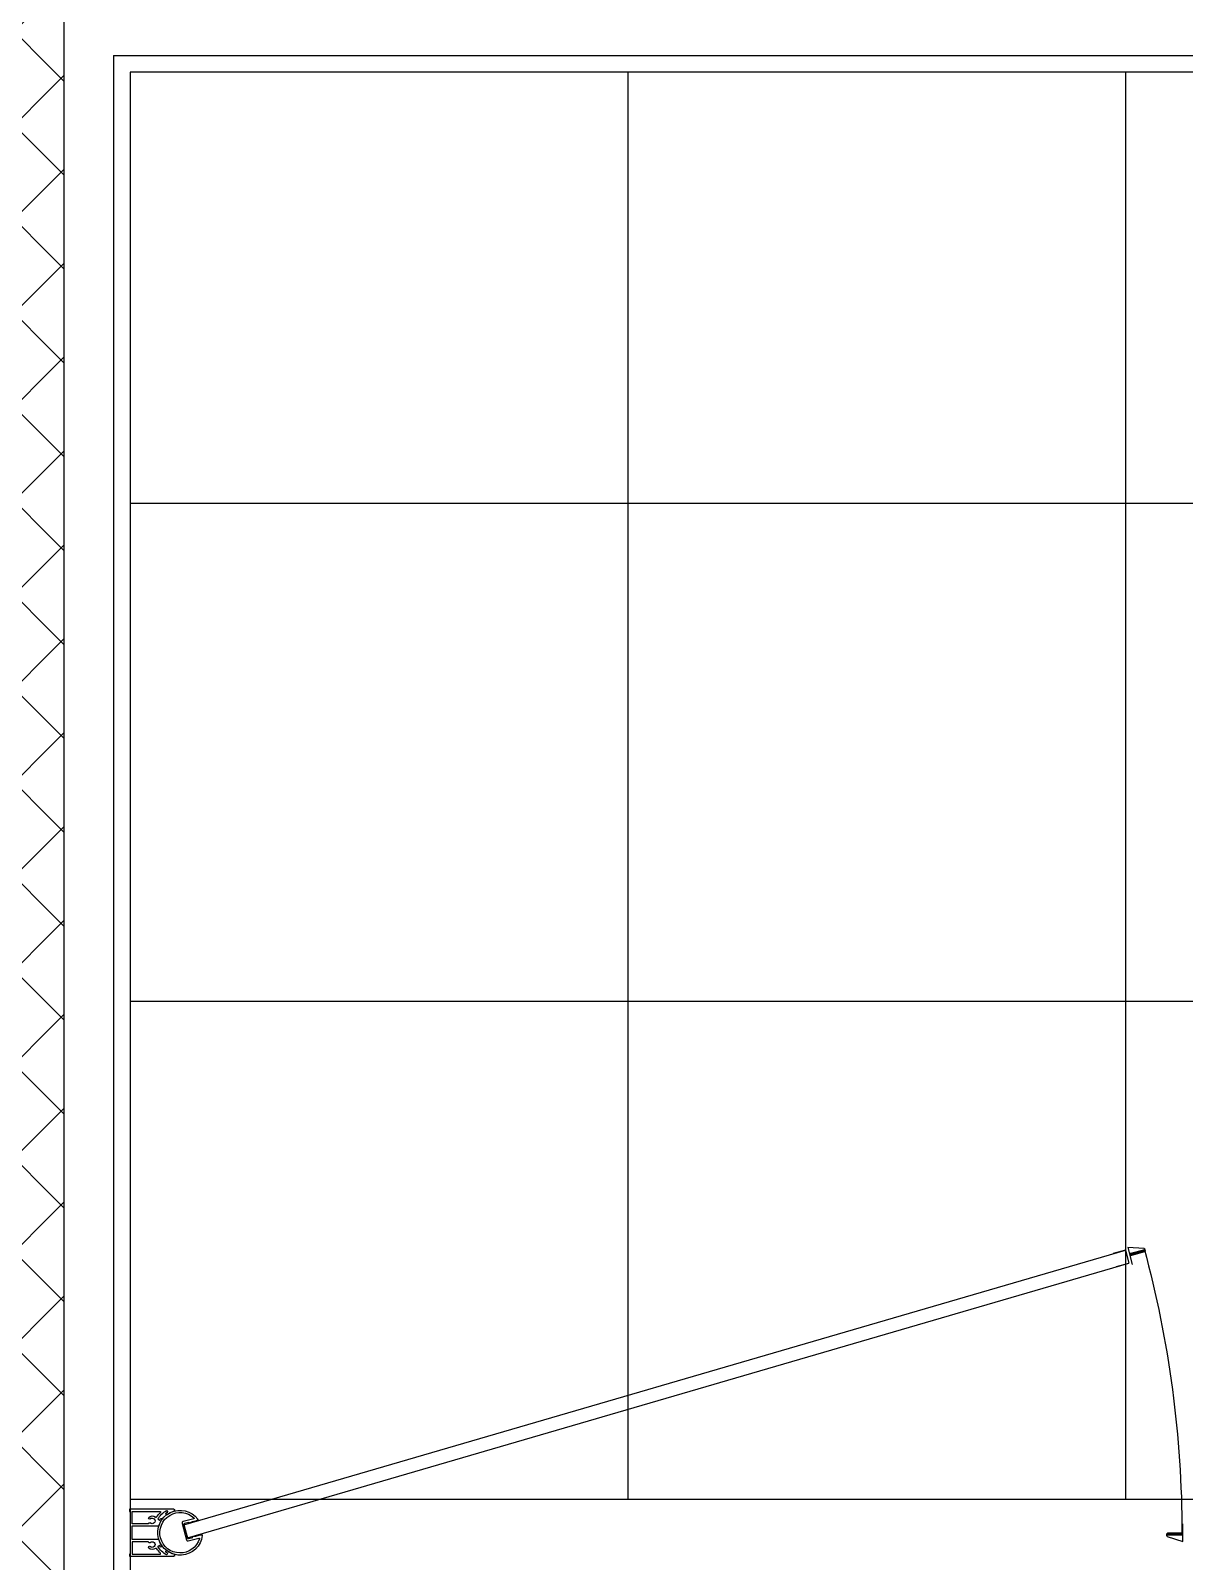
# Model space of a CAD drawing. Header units: millimetres. Extents: x 18456 to 179493, y -203649 to 469211.
# Drawn here: x 142901 to 143597, y 349905 to 350827 of the extents above; entities that cross this region are included whole.
import ezdxf

# ---------------------------------------------------------------- set-up
doc = ezdxf.new("R2010")
doc.units = ezdxf.units.MM
for name, color, linetype, true_color in [('X-평면도(기본형)$0$40HAT', 9, 'Continuous', 0x808080), ('X-평면도(기본형)$0$FIN', 9, 'Continuous', 0x808080), ('X-평면도(기본형)$0$FUR', 6, 'Continuous', 0xff00ff), ('X-평면도(기본형)$0$MC', 7, 'Continuous', 0x7f7fff), ('X-평면도(기본형)$0$TIL', 5, 'Continuous', 0x0000ff), ('X-평면도(기본형)$0$W2', 3, 'Continuous', 0x00ff00)]:
    doc.layers.add(name, color=color, linetype=linetype, true_color=true_color)

# ---------------------------------------------------------------- blocks, each defined once
blk = doc.blocks.new('X-평면도(기본형)$0$ba15002700')
at = {"layer": 'X-평면도(기본형)$0$FUR', "true_color": 0x808080}
for points in [[(888.42, -709.33), (888.21, -710.1), (888.21, -710.11), (888.21, -710.12), (888.2, -710.13), (888.2, -710.14), (888.2, -710.15), (888.2, -710.16), (888.2, -710.17), (888.2, -710.18), (888.2, -710.19), (888.2, -710.2), (888.2, -710.21), (888.2, -710.22), (888.2, -710.23), (888.21, -710.24), (888.21, -710.25), (888.21, -710.26), (888.21, -710.27), (888.22, -710.28), (888.22, -710.29), (888.23, -710.3), (888.23, -710.31), (888.24, -710.32), (888.24, -710.33), (888.25, -710.34), (888.25, -710.35), (888.26, -710.36), (888.26, -710.36), (888.27, -710.37), (888.28, -710.38), (888.28, -710.39), (888.29, -710.39), (888.3, -710.4), (888.31, -710.41), (888.31, -710.41), (888.32, -710.42), (888.33, -710.43), (888.34, -710.43), (888.35, -710.44), (888.36, -710.44), (888.37, -710.45), (888.38, -710.45), (888.38, -710.46), (888.39, -710.46), (888.4, -710.46), (888.41, -710.47), (896.79, -712.96), (896.8, -712.97), (896.81, -712.97), (896.82, -712.97), (896.83, -712.97), (896.84, -712.97), (896.85, -712.97), (896.86, -712.98), (896.87, -712.98), (896.88, -712.98), (896.89, -712.98), (896.91, -712.97), (896.92, -712.97), (896.93, -712.97), (896.94, -712.97), (896.95, -712.97), (896.96, -712.97), (896.97, -712.96), (896.98, -712.96), (896.99, -712.96), (897, -712.95), (897.01, -712.95), (897.01, -712.94), (897.02, -712.94), (897.03, -712.93), (897.04, -712.93), (897.05, -712.92), (897.06, -712.91), (897.07, -712.91), (897.07, -712.9), (897.08, -712.89), (897.09, -712.89), (897.1, -712.88), (897.1, -712.87), (897.11, -712.86), (897.12, -712.86), (897.12, -712.85), (897.13, -712.84), (897.13, -712.83), (897.14, -712.82), (897.14, -712.81), (897.15, -712.8), (897.15, -712.79), (897.16, -712.78), (897.16, -712.77), (897.16, -712.76), (897.17, -712.75), (897.31, -712.23), (897.31, -712.21), (897.32, -712.19), (897.32, -712.18), (897.32, -712.16), (897.32, -712.14), (897.32, -712.13), (897.33, -712.11), (897.33, -712.09), (897.32, -712.08), (897.32, -712.06), (897.32, -712.04), (897.32, -712.02), (897.32, -712.01), (897.31, -711.99), (897.31, -711.97), (897.31, -711.96), (897.3, -711.94), (897.29, -711.92), (897.29, -711.91), (897.28, -711.89), (897.27, -711.88), (897.27, -711.86), (897.26, -711.85), (897.25, -711.83), (897.24, -711.82), (897.23, -711.8), (897.22, -711.79), (897.21, -711.78), (897.2, -711.76), (897.19, -711.75), (897.17, -711.74), (897.16, -711.73), (897.15, -711.72), (897.14, -711.71), (897.12, -711.7), (897.11, -711.69), (897.09, -711.68), (897.08, -711.67), (897.07, -711.66), (897.05, -711.65), (897.03, -711.64), (897.02, -711.64), (897, -711.63), (896.99, -711.62), (896.97, -711.62), (896.95, -711.61)], [(875.08, -881.42), (875.08, -880.62), (875.08, -880.61), (875.08, -880.6), (875.08, -880.59), (875.08, -880.58), (875.08, -880.57), (875.08, -880.56), (875.07, -880.55), (875.07, -880.54), (875.07, -880.53), (875.07, -880.52), (875.06, -880.51), (875.06, -880.5), (875.05, -880.49), (875.05, -880.48), (875.04, -880.47), (875.04, -880.46), (875.03, -880.45), (875.03, -880.45), (875.02, -880.44), (875.01, -880.43), (875.01, -880.42), (875, -880.41), (874.99, -880.41), (874.99, -880.4), (874.98, -880.39), (874.97, -880.39), (874.96, -880.38), (874.95, -880.37), (874.95, -880.37), (874.94, -880.36), (874.93, -880.36), (874.92, -880.35), (874.91, -880.35), (874.9, -880.34), (874.89, -880.34), (874.88, -880.34), (874.87, -880.33), (874.86, -880.33), (874.85, -880.33), (874.84, -880.33), (874.83, -880.32), (874.82, -880.32), (874.81, -880.32), (874.8, -880.32), (874.79, -880.32), (866.05, -880.08), (866.04, -880.08), (866.03, -880.08), (866.02, -880.08), (866.01, -880.08), (866, -880.08), (865.99, -880.08), (865.98, -880.08), (865.97, -880.08), (865.96, -880.09), (865.95, -880.09), (865.94, -880.09), (865.93, -880.1), (865.92, -880.1), (865.91, -880.11), (865.9, -880.11), (865.89, -880.12), (865.88, -880.12), (865.88, -880.13), (865.87, -880.13), (865.86, -880.14), (865.85, -880.15), (865.84, -880.15), (865.83, -880.16), (865.83, -880.17), (865.82, -880.18), (865.81, -880.18), (865.81, -880.19), (865.8, -880.2), (865.79, -880.21), (865.79, -880.22), (865.78, -880.23), (865.78, -880.24), (865.77, -880.24), (865.77, -880.25), (865.77, -880.26), (865.76, -880.27), (865.76, -880.28), (865.76, -880.29), (865.75, -880.3), (865.75, -880.31), (865.75, -880.32), (865.75, -880.33), (865.75, -880.34), (865.74, -880.35), (865.74, -880.36), (865.74, -880.38), (865.74, -880.92), (865.74, -880.94), (865.75, -880.95), (865.75, -880.97), (865.75, -880.99), (865.75, -881.01), (865.75, -881.02), (865.76, -881.04), (865.76, -881.05), (865.77, -881.07), (865.77, -881.09), (865.78, -881.1), (865.79, -881.12), (865.79, -881.13), (865.8, -881.15), (865.81, -881.17), (865.82, -881.18), (865.83, -881.19), (865.84, -881.21), (865.85, -881.22), (865.86, -881.24), (865.87, -881.25), (865.88, -881.26), (865.89, -881.27), (865.9, -881.29), (865.92, -881.3), (865.93, -881.31), (865.94, -881.32), (865.96, -881.33), (865.97, -881.34), (865.98, -881.35), (866, -881.36), (866.01, -881.36), (866.03, -881.37), (866.04, -881.38), (866.06, -881.39), (866.08, -881.39), (866.09, -881.4), (866.11, -881.4), (866.13, -881.41), (866.14, -881.41), (866.16, -881.41), (866.18, -881.42), (866.19, -881.42), (866.21, -881.42), (866.23, -881.42), (866.24, -881.42)]]:
    blk.add_hatch(color=8, dxfattribs=at).paths.add_polyline_path(points, flags=0)
at = {"layer": 'X-평면도(기본형)$0$FUR', "color": 8, "true_color": 0x808080}
for p, q in [((888.54, -708.88), (888.21, -710.1)), ((896.95, -711.61), (888.42, -709.33)), ((888.82, -708.65), (898.75, -708.08)), ((898.75, -708.08), (896.01, -718.32)), ((900.09, -709.78), (898.02, -717.51)), ((900.09, -709.78), (898.02, -717.51)), ((1467.58, -875.24), (900.09, -709.78)), ((900.09, -709.78), (907.52, -711.77)), ((896.79, -712.96), (888.41, -710.47)), ((897.39, -713.17), (896.79, -712.96)), ((897.31, -712.23), (897.17, -712.75)), ((897.39, -713.17), (897.39, -713.17)), ((1465.51, -882.97), (898.02, -717.51)), ((905.45, -719.5), (898.02, -717.51)), ((1473.2, -866.53), (1473.2, -866.3)), ((1473.7, -865.8), (1500.3, -865.8)), ((1478.18, -866.62), (1477.28, -867.52)), ((1500.3, -865.8), (1500.3, -867.1)), ((865.42, -885.3), (865.42, -874.7)), ((1459.14, -871.84), (1459.12, -871.91)), ((1459.34, -872.46), (1460.66, -873.28)), ((1460.66, -873.28), (1460.75, -872.95)), ((1460.75, -872.95), (1462.69, -873.46)), ((1461.7, -871.58), (1468.1, -873.29)), ((1462.69, -873.46), (1464.53, -874.32)), ((1464.53, -874.32), (1464.68, -873.73)), ((1464.68, -873.73), (1467.28, -874.43)), ((1467.64, -875.04), (1465.46, -883.17)), ((1467.58, -875.24), (1465.51, -882.97)), ((1468.74, -874.4), (1466.09, -884.28)), ((1481.7, -867.1), (1481.7, -867.72)), ((1498.7, -867.1), (1481.7, -867.1)), ((1482.37, -872.61), (1483.27, -871.71)), ((1498.7, -875.9), (1482.75, -875.9)), ((1488.98, -874.6), (1498.7, -874.6)), ((1498.7, -874.6), (1498.7, -867.1)), ((1498.7, -884.1), (1498.7, -875.9)), ((1500.3, -867.1), (1500, -867.1)), ((1500, -867.1), (1500, -892.9)), ((865.42, -880.03), (865.42, -880.03)), ((865.42, -880.03), (866.05, -880.08)), ((874.87, -882.17), (865.42, -885.3)), ((865.74, -880.92), (865.74, -880.38)), ((866.05, -880.08), (874.79, -880.32)), ((866.24, -881.42), (875.08, -881.42)), ((875.08, -881.89), (875.08, -880.62)), ((1456.51, -881.62), (1456.5, -881.69)), ((1458.54, -881.2), (1456.98, -881.25)), ((1458.45, -881.54), (1458.54, -881.2)), ((1460.38, -882.06), (1458.45, -881.54)), ((1464.99, -884.91), (1458.59, -883.2)), ((1462.41, -882.24), (1460.38, -882.06)), ((1462.25, -882.82), (1462.41, -882.24)), ((1464.85, -883.52), (1462.25, -882.82)), ((1482.75, -884.1), (1498.7, -884.1)), ((1473.2, -893.7), (1473.2, -893.47)), ((1500.3, -894.2), (1473.7, -894.2)), ((1477.28, -892.48), (1478.18, -893.38)), ((1481.7, -892.9), (1481.7, -892.28)), ((1498.7, -892.9), (1481.7, -892.9)), ((1483.27, -888.29), (1482.37, -887.39)), ((1488.98, -885.4), (1498.7, -885.4)), ((1498.7, -885.4), (1498.7, -892.9)), ((1500, -892.9), (1500.3, -892.9)), ((1500.3, -892.9), (1500.3, -894.2))]:
    blk.add_line(p, q, dxfattribs=at)
at = {"layer": 'X-평면도(기본형)$0$FUR', "color": 4, "ltscale": 3, "true_color": 0x00ffff}
blk.add_line((0, -860), (1500, -860), dxfattribs=at)
at = {"layer": 'X-평면도(기본형)$0$FUR', "color": 8, "true_color": 0x808080}
for centre, radius, start, end in [((1519.89, -880), 653.84, 164.80717, 180.00662), ((888.5, -710.18), 0.3, 165, 253.40155), ((888.83, -708.95), 0.3, 91.86197, 165), ((896.88, -712.68), 0.3, 253.40155, 345), ((896.83, -712.1), 0.5, 345, 75), ((1469.89, -880), 13.5, 187.19161, 142.80839), ((1473.7, -866.3), 0.5, 90, 180), ((1473.7, -866.53), 0.5, 180, 254.20818), ((1469.89, -880), 15.74, 31.77847, 58.22153), ((1469.89, -880), 12.2, 197.05089, 132.94911), ((1459.6, -872.03), 0.5, 165, 238.16943), ((1461.78, -871.29), 0.3, 132.94911, 255), ((1469.89, -880), 13.5, 54.49723, 74.20818), ((1469.89, -880), 14.5, 54.49723, 59.37551), ((1478.02, -868.6), 0.5, 234.49723, 54.49723), ((1481.29, -871.87), 0.5, 35.50277, 215.50277), ((1469.89, -880), 13.5, 17.68019, 35.50277), ((1469.89, -880), 14.5, 30.62449, 35.50277), ((1469.89, -880), 17.04, 33.89188, 46.12597), ((1484.45, -870.22), 0.5, 213.89188, 310.00943), ((1486.7, -872.9), 3, 46.05713, 130.00943), ((1486.7, -872.9), 1.7, 46.05713, 313.94287), ((1488.33, -871.21), 0.65, 226.05713, 46.05713), ((1488.33, -874.59), 0.65, 359.30146, 133.94287), ((866.04, -880.38), 0.3, 88.40155, 180), ((866.24, -880.92), 0.5, 180, 270), ((874.78, -880.62), 0.3, 0, 88.40155), ((874.78, -881.89), 0.3, 286.86197, 0), ((1457, -881.75), 0.5, 91.83057, 165), ((1458.51, -883.49), 0.3, 75, 197.05089), ((1469.89, -880), 13.5, 324.49723, 342.31981), ((1473.7, -893.47), 0.5, 105.79182, 180), ((1473.7, -893.7), 0.5, 180, 270), ((1469.89, -880), 13.5, 285.79182, 305.50277), ((1469.89, -880), 14.5, 300.62449, 305.50277), ((1478.02, -891.4), 0.5, 305.50277, 125.50277), ((1469.89, -880), 15.74, 301.77847, 328.22153), ((1481.29, -888.13), 0.5, 144.49723, 324.49723), ((1469.89, -880), 14.5, 324.49723, 329.37551), ((1469.89, -880), 17.04, 313.87403, 326.10812), ((1484.45, -889.78), 0.5, 49.99057, 146.10812), ((1486.7, -887.1), 3, 229.99057, 313.94287), ((1486.7, -887.1), 1.7, 46.05713, 313.94287), ((1488.33, -885.41), 0.65, 226.05713, 0.69854), ((1488.33, -888.79), 0.65, 313.94287, 133.94287)]:
    blk.add_arc(centre, radius, start, end, dxfattribs=at)
at = {"layer": 'X-평면도(기본형)$0$FUR', "color": 8, "true_color": 0x808080, "extrusion": (0, 0, -1)}
for centre, radius, start, end in [((-1467.15, -874.91), 0.5, 105, 195), ((-1467.87, -874.16), 0.9, 105, 195), ((-1464.98, -883.04), 0.5, 195, 285), ((-1465.22, -884.05), 0.9, 195, 285)]:
    blk.add_arc(centre, radius, start, end, dxfattribs=at)
at = {"layer": 'X-평면도(기본형)$0$MC'}
blk.add_lwpolyline([(0, 0), (1500, 0), (1500, -2700), (0, -2700)], close=True, dxfattribs=at)
at = {"layer": 'X-평면도(기본형)$0$TIL'}
for p, q in [((900, 0), (900, -860)), ((1200, 0), (1200, -860)), ((100, -260), (1500, -260)), ((100, -560), (1500, -560))]:
    blk.add_line(p, q, dxfattribs=at)

msp = doc.modelspace()

# ---------------------------------------------------------------- hatches: boundary and pattern name
at = {"layer": 'X-평면도(기본형)$0$40HAT'}
h = msp.add_hatch(dxfattribs=at)
h.set_pattern_fill('H3', color=256, scale=40, style=0, pattern_type=2)
h.set_pattern_definition([(315, (-174175.336, 75338.112), (28.2842712, 28.2842712), []), (45, (-174175.336, 75338.112), (-28.2842712, 28.2842712), [])])
h.paths.add_polyline_path([(144501.28, 350932.39), (144501.28, 350842.39), (142921.28, 350842.39), (142921.28, 348862.39), (142811.28, 348862.39), (142811.28, 351772.39), (142921.28, 351772.39), (142921.28, 350932.39)], flags=0)

# ---------------------------------------------------------------- linework, layer by layer
at = {"layer": 'X-평면도(기본형)$0$FIN'}
for q in [(144471.28, 350812.39), (142951.28, 348852.39)]:
    msp.add_line((142951.28, 350812.39), q, dxfattribs=at)
at = {"layer": 'X-평면도(기본형)$0$W2'}
msp.add_line((142921.28, 350842.39), (142921.28, 348862.39), dxfattribs=at)

# ---------------------------------------------------------------- block references
at = {"xscale": -1}
msp.add_blockref('X-평면도(기본형)$0$ba15002700', (144461.28, 350802.39), dxfattribs=at)

doc.saveas('drawing.dxf')
